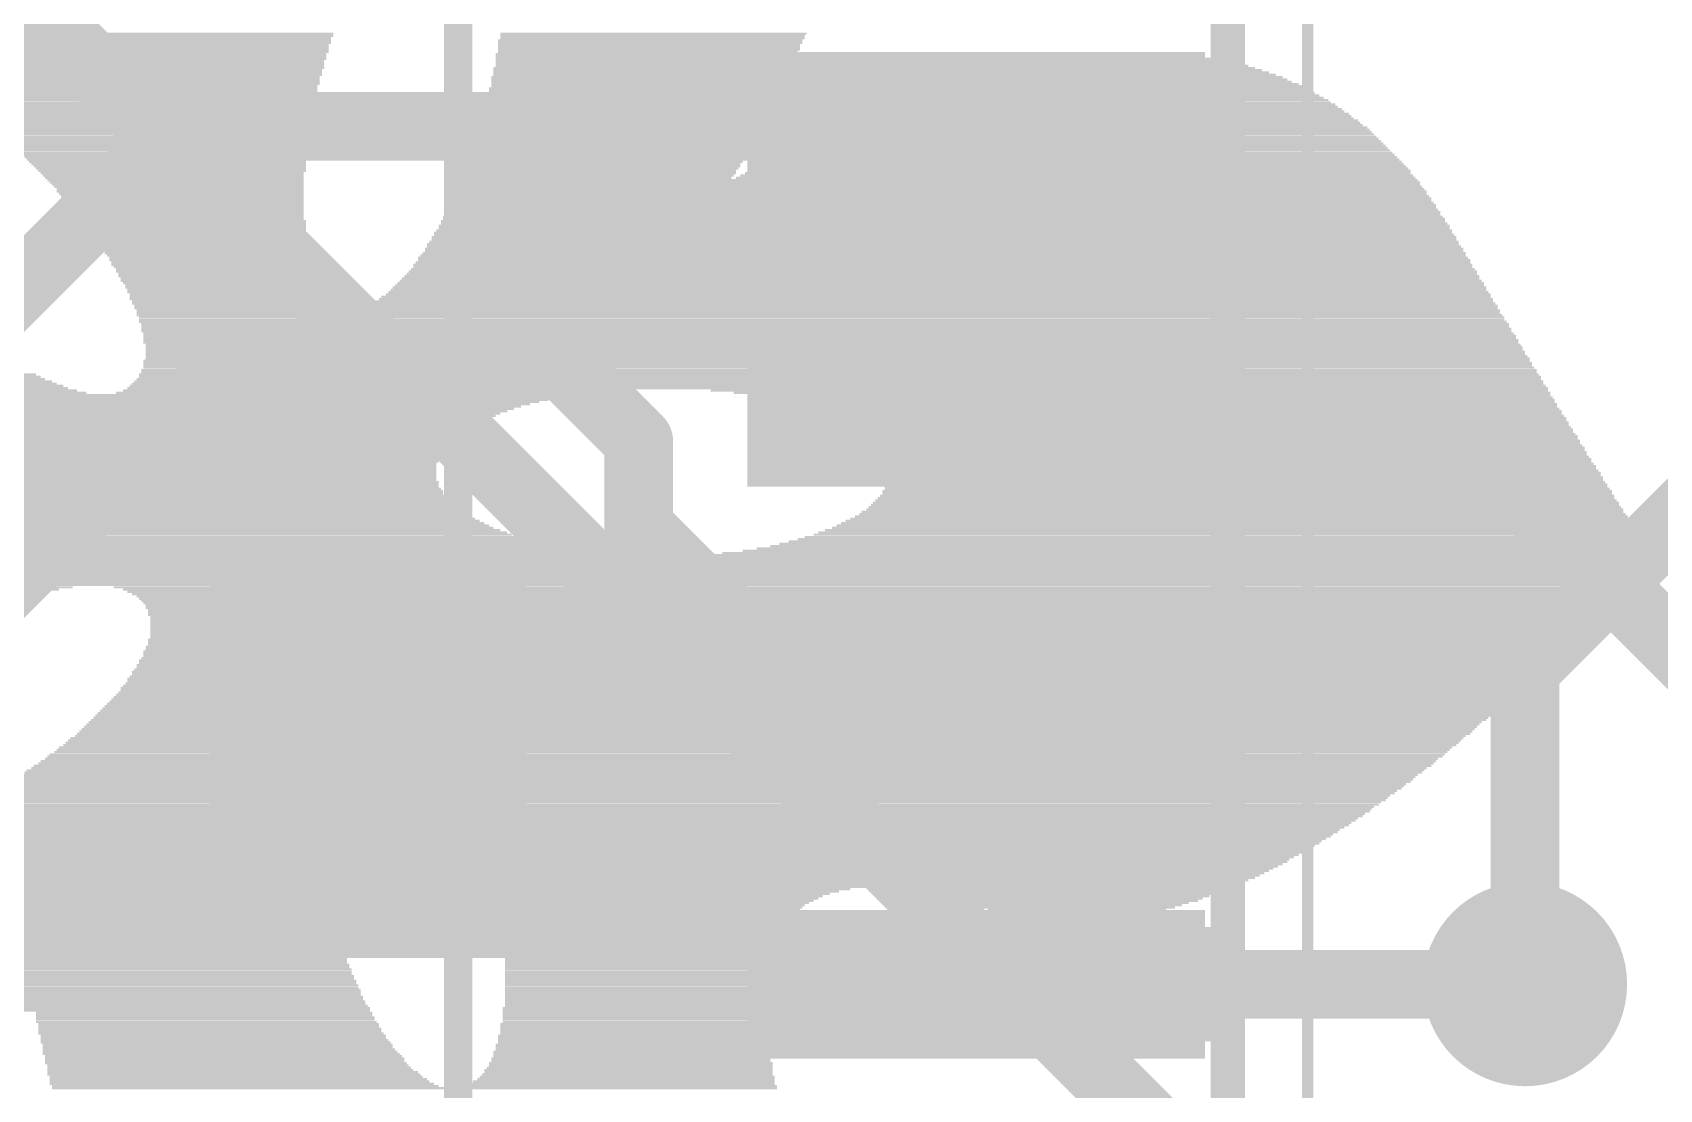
# Model space of a CAD drawing. Extents: x -4.9 to 32, y -0.2 to 25.6.
# Drawn here: x 13.82 to 21.04, y 10.07 to 14.77 of the extents above; entities that cross this region are included whole.
import ezdxf

# ---------------------------------------------------------------- set-up
doc = ezdxf.new("R2010")
doc.units = 0
for name, color, linetype in [('1', 12, 'CONTINUOUS'), ('16', 132, 'CONTINUOUS'), ('18', 110, 'CONTINUOUS'), ('200', 40, 'CONTINUOUS'), ('21', 253, 'CONTINUOUS'), ('51', 253, 'CONTINUOUS')]:
    doc.layers.add(name, color=color, linetype=linetype)

# ---------------------------------------------------------------- blocks, each defined once
blk = doc.blocks.new('RECT')
blk.add_solid([(-0.5, -0.5), (0.5, -0.5), (-0.5, 0.5), (0.5, 0.5)])
blk = doc.blocks.new('ROUNDV')
at = {"const_width": 0.5}
blk.add_lwpolyline([(0, -0.25, 1), (0, 0.25, 1), (0, -0.25)], format="xyb", dxfattribs=at)

msp = doc.modelspace()

# ---------------------------------------------------------------- linework, layer by layer
at = {"layer": '1', "const_width": 0.3048}
for points in [[(12.885, 12.758), (14.478, 14.351)], [(14.478, 14.351), (18.0086, 14.351)], [(13.055, 11.658), (14.732, 13.335)], [(14.732, 13.335), (16.129, 13.335)], [(16.129, 13.335), (16.51, 12.954)], [(18.0086, 13.1623), (18.0035, 13.1674)], [(18.0086, 13.081), (18.0086, 13.1623)], [(18.0086, 13.1623), (18.0899, 13.081)], [(18.0899, 13.081), (20.066, 13.081)], [(20.066, 13.081), (21.59, 11.557)], [(16.51, 12.954), (16.51, 12.573)], [(16.51, 12.573), (17.272, 11.811)], [(18.161, 11.811), (18.288, 11.938)], [(17.272, 11.811), (18.161, 11.811)], [(18.161, 11.811), (18.0086, 11.811)], [(18.0086, 10.541), (20.447, 10.541)]]:
    msp.add_lwpolyline(points, dxfattribs=at)
at = {"layer": '1', "const_width": 0.1524}
for points in [[(14.478, 14.4272, 1), (14.478, 14.2748)], [(14.5319, 14.2971, 1), (14.4241, 14.4049)], [(18.0086, 14.2748, 1), (18.0086, 14.4272)], [(14.732, 13.4112, 1), (14.732, 13.2588)], [(14.7859, 13.2811, 1), (14.6781, 13.3889)], [(16.1829, 13.3889, 1), (16.0751, 13.2811)], [(16.129, 13.2588, 1), (16.129, 13.4112)], [(18.0574, 13.2213, 1), (17.9496, 13.1135)], [(18.0848, 13.1623, 1), (17.9324, 13.1623)], [(18.0625, 13.2162, 1), (17.9547, 13.1084)], [(17.9547, 13.1084, 1), (18.0625, 13.2162)], [(18.0899, 13.1572, 1), (18.0899, 13.0048)], [(20.1199, 13.1349, 1), (20.0121, 13.0271)], [(20.066, 13.0048, 1), (20.066, 13.1572)], [(17.9324, 13.081, 1), (18.0848, 13.081)], [(18.036, 13.0271, 1), (18.1438, 13.1349)], [(16.5862, 12.954, 1), (16.4338, 12.954)], [(16.4561, 12.9001, 1), (16.5639, 13.0079)], [(16.5639, 12.6269, 1), (16.4561, 12.5191)], [(16.4338, 12.573, 1), (16.5862, 12.573)], [(18.3419, 11.8841, 1), (18.2341, 11.9919)], [(17.272, 11.8872, 1), (17.272, 11.7348)], [(17.2181, 11.7571, 1), (17.3259, 11.8649)], [(18.0086, 11.8872, 1), (18.0086, 11.7348)], [(18.1071, 11.8649, 1), (18.2149, 11.7571)], [(18.161, 11.7348, 1), (18.161, 11.8872)], [(18.161, 11.7348, 1), (18.161, 11.8872)], [(18.0086, 10.6172, 1), (18.0086, 10.4648)], [(20.447, 10.4648, 1), (20.447, 10.6172)]]:
    msp.add_lwpolyline(points, format="xyb", dxfattribs=at)
at = {"layer": '16', "const_width": 0.3048}
for points in [[(20.447, 11.938), (27.432, 18.923)], [(11.049, 17.653), (19.558, 9.144)], [(20.447, 10.541), (20.447, 11.938)]]:
    msp.add_lwpolyline(points, dxfattribs=at)
at = {"layer": '16', "const_width": 0.1524}
for points in [[(20.5232, 11.938, 1), (20.3708, 11.938)], [(20.3931, 11.9919, 1), (20.5009, 11.8841)], [(20.3708, 10.541, 1), (20.5232, 10.541)]]:
    msp.add_lwpolyline(points, format="xyb", dxfattribs=at)
at = {"layer": '21'}
for points, const_width in [([(15.708, 5.558), (15.708, 19.558)], 0.127), ([(19.4818, 18.796), (19.4818, 8.636)], 0.0508), ([(19.1262, 18.415), (19.1262, 9.017)], 0.1524)]:
    msp.add_lwpolyline(points, dxfattribs=dict(at, const_width=const_width))

# ---------------------------------------------------------------- block references
at = {"layer": '1', "xscale": 0.6604, "yscale": 2.032, "rotation": 270}
for p in [(18.0086, 14.351), (18.0086, 13.081), (18.0086, 11.811), (18.0086, 10.541)]:
    msp.add_blockref('RECT', p, dxfattribs=at)
at = {"layer": '1', "xscale": 1.4, "yscale": 1.8}
msp.add_blockref('RECT', (15.308, 11.558), dxfattribs=at)
at = {"layer": '18', "xscale": 0.9064, "yscale": 0.9064}
msp.add_blockref('ROUNDV', (20.447, 10.541), dxfattribs=at)
msp.add_blockref('ROUNDV', (20.447, 10.541), dxfattribs=at)
at = {"layer": '200'}
for p, xscale, yscale in [((12.7102, 14.7624), 4.887, 0.01), ((12.7153, 14.7523), 4.8768, 0.0102), ((12.7102, 14.7421), 4.8666, 0.01), ((16.576, 14.7624), 1.3614, 0.01), ((16.5709, 14.7523), 1.3512, 0.0102), ((16.5709, 14.7421), 1.3512, 0.01), ((12.7152, 14.732), 4.8564, 0.0102), ((12.7152, 14.7218), 4.8564, 0.0102), ((12.7152, 14.7116), 4.836, 0.01), ((12.7152, 14.7015), 4.836, 0.0102), ((12.7152, 14.6913), 4.836, 0.01), ((12.7203, 14.6812), 4.826, 0.0102), ((14.0919, 14.671), 2.0624, 0.0102), ((16.5455, 14.671), 1.341, 0.0102), ((16.5608, 14.732), 1.3512, 0.0102), ((16.5608, 14.7218), 1.3512, 0.0102), ((16.5557, 14.7116), 1.341, 0.01), ((16.5557, 14.7015), 1.341, 0.0102), ((16.5557, 14.6913), 1.341, 0.01), ((16.5506, 14.6812), 1.3308, 0.0102), ((18.7553, 14.671), 0.3352, 0.0102), ((14.1122, 14.6608), 2.0218, 0.01), ((14.1275, 14.6507), 1.9914, 0.0102), ((14.1376, 14.6405), 1.9506, 0.01), ((14.1478, 14.6304), 1.9304, 0.0102), ((14.163, 14.6202), 1.8998, 0.0102), ((14.1732, 14.61), 1.8796, 0.01), ((14.1783, 14.5999), 1.8492, 0.0102), ((16.5253, 14.61), 1.3208, 0.01), ((16.5202, 14.5999), 1.3106, 0.0102), ((16.5405, 14.6608), 1.331, 0.01), ((16.5405, 14.6507), 1.331, 0.0102), ((16.5354, 14.6405), 1.3208, 0.01), ((16.5354, 14.6304), 1.3208, 0.0102), ((16.5303, 14.6202), 1.3106, 0.0102), ((18.7096, 14.5999), 1.1378, 0.0102), ((18.7198, 14.61), 1.0566, 0.01), ((18.7249, 14.6202), 0.9856, 0.0102), ((18.7299, 14.6304), 0.894, 0.0102), ((18.735, 14.6405), 0.7822, 0.01), ((18.7401, 14.6507), 0.6704, 0.0102), ((18.7452, 14.6608), 0.5384, 0.01), ((14.1885, 14.5897), 1.8288, 0.01), ((14.1986, 14.5796), 1.8084, 0.0102), ((14.2037, 14.5694), 1.778, 0.0102), ((14.2138, 14.5592), 1.7576, 0.01), ((14.224, 14.5491), 1.7374, 0.0102), ((14.2291, 14.5389), 1.7272, 0.01), ((14.2341, 14.5288), 1.6966, 0.0102), ((16.51, 14.5694), 1.3106, 0.0102), ((16.5049, 14.5592), 1.3004, 0.01), ((16.5049, 14.5491), 1.3004, 0.0102), ((16.4998, 14.5389), 1.2902, 0.01), ((16.4998, 14.5288), 1.2902, 0.0102), ((16.5202, 14.5897), 1.3106, 0.01), ((16.5151, 14.5796), 1.3004, 0.0102), ((18.6741, 14.5288), 1.5748, 0.0102), ((18.6792, 14.5389), 1.524, 0.01), ((18.6842, 14.5491), 1.4528, 0.0102), ((18.6893, 14.5592), 1.402, 0.01), ((18.6995, 14.5694), 1.3412, 0.0102), ((18.6995, 14.5796), 1.2802, 0.0102), ((18.7046, 14.5897), 1.209, 0.01), ((14.2443, 14.5186), 1.6764, 0.0102), ((14.2494, 14.5084), 1.6662, 0.01), ((14.2595, 14.4983), 1.6458, 0.0102), ((14.2646, 14.4881), 1.6356, 0.01), ((14.2697, 14.478), 1.6052, 0.0102), ((14.2748, 14.4678), 1.595, 0.0102), ((14.285, 14.4576), 1.5748, 0.01), ((16.4744, 14.478), 1.28, 0.0102), ((16.4744, 14.4678), 1.28, 0.0102), ((16.4694, 14.4576), 1.27, 0.01), ((16.4897, 14.5186), 1.2904, 0.0102), ((16.4897, 14.5084), 1.2904, 0.01), ((16.4846, 14.4983), 1.2802, 0.0102), ((16.4846, 14.4881), 1.2802, 0.01), ((18.6334, 14.4576), 1.8998, 0.01), ((18.6436, 14.4678), 1.8592, 0.0102), ((18.6436, 14.478), 1.8186, 0.0102), ((18.6487, 14.4881), 1.7678, 0.01), ((18.6538, 14.4983), 1.717, 0.0102), ((18.6639, 14.5084), 1.6764, 0.01), ((18.669, 14.5186), 1.6256, 0.0102), ((14.29, 14.4475), 1.5646, 0.0102), ((14.29, 14.4373), 1.5442, 0.01), ((14.3002, 14.4272), 1.524, 0.0102), ((14.3053, 14.417), 1.5138, 0.0102), ((14.3103, 14.4068), 1.5036, 0.01), ((14.3205, 14.3967), 1.4832, 0.0102), ((14.3205, 14.3865), 1.463, 0.01), ((14.3256, 14.3764), 1.4528, 0.0102), ((16.4491, 14.4068), 1.27, 0.01), ((16.444, 14.3967), 1.2598, 0.0102), ((16.444, 14.3865), 1.2598, 0.01), ((16.4389, 14.3764), 1.2496, 0.0102), ((16.4592, 14.4373), 1.27, 0.01), ((16.4592, 14.4272), 1.27, 0.0102), ((16.4541, 14.417), 1.2598, 0.0102), ((16.4694, 14.4475), 1.27, 0.0102), ((18.5928, 14.3764), 2.225, 0.0102), ((18.5928, 14.3865), 2.1844, 0.01), ((18.5979, 14.3967), 2.154, 0.0102), ((18.608, 14.4068), 2.1132, 0.01), ((18.608, 14.417), 2.0726, 0.0102), ((18.6182, 14.4272), 2.032, 0.0102), ((18.6233, 14.4373), 1.9812, 0.01), ((18.6283, 14.4475), 1.9506, 0.0102), ((14.3307, 14.3662), 1.4428, 0.0102), ((14.3409, 14.356), 1.4224, 0.01), ((14.3459, 14.3459), 1.4122, 0.0102), ((14.351, 14.3357), 1.402, 0.01), ((14.351, 14.3256), 1.3818, 0.0102), ((14.3561, 14.3154), 1.3716, 0.0102), ((14.3612, 14.3052), 1.3614, 0.01), ((16.4185, 14.3357), 1.2496, 0.01), ((16.4185, 14.3256), 1.2496, 0.0102), ((16.4135, 14.3154), 1.2396, 0.0102), ((16.4135, 14.3052), 1.2396, 0.01), ((16.4338, 14.3662), 1.2598, 0.0102), ((16.4287, 14.356), 1.2496, 0.01), ((16.4287, 14.3459), 1.2496, 0.0102), ((18.5471, 14.3052), 2.479, 0.01), ((18.5573, 14.3154), 2.4384, 0.0102), ((18.5623, 14.3256), 2.4078, 0.0102), ((18.5674, 14.3357), 2.3774, 0.01), ((18.5725, 14.3459), 2.347, 0.0102), ((18.5776, 14.356), 2.2962, 0.01), ((18.5826, 14.3662), 2.2656, 0.0102), ((14.3662, 14.2951), 1.3512, 0.0102), ((14.3764, 14.2849), 1.331, 0.01), ((14.3815, 14.2748), 1.3208, 0.0102), ((14.3866, 14.2646), 1.3106, 0.0102), ((14.3865, 14.2544), 1.2902, 0.01), ((14.3916, 14.2443), 1.28, 0.0102), ((14.3967, 14.2341), 1.27, 0.01), ((16.3779, 14.2341), 1.2292, 0.01), ((16.3931, 14.2646), 1.2394, 0.0102), ((16.3881, 14.2544), 1.2294, 0.01), ((16.3881, 14.2443), 1.2294, 0.0102), ((16.4033, 14.2951), 1.2394, 0.0102), ((16.4033, 14.2849), 1.2394, 0.01), ((16.3982, 14.2748), 1.2292, 0.0102), ((18.5115, 14.2341), 2.6924, 0.01), ((18.5166, 14.2443), 2.6618, 0.0102), ((18.5217, 14.2544), 2.6314, 0.01), ((18.5268, 14.2646), 2.601, 0.0102), ((18.5318, 14.2748), 2.5704, 0.0102), ((18.5369, 14.2849), 2.54, 0.01), ((18.542, 14.2951), 2.5094, 0.0102), ((14.4018, 14.224), 1.2598, 0.0102), ((14.4069, 14.2138), 1.2496, 0.0102), ((14.4119, 14.2036), 1.2394, 0.01), ((14.417, 14.1935), 1.2292, 0.0102), ((14.4221, 14.1833), 1.2192, 0.01), ((14.4272, 14.1732), 1.209, 0.0102), ((14.4323, 14.163), 1.1988, 0.0102), ((16.3525, 14.1833), 1.2192, 0.01), ((16.3525, 14.1732), 1.2192, 0.0102), ((16.3474, 14.163), 1.209, 0.0102), ((16.3678, 14.2138), 1.2294, 0.0102), ((16.3627, 14.2036), 1.2192, 0.01), ((16.3627, 14.1935), 1.2192, 0.0102), ((16.3729, 14.224), 1.2192, 0.0102), ((18.4709, 14.163), 2.916, 0.0102), ((18.476, 14.1732), 2.8854, 0.0102), ((18.481, 14.1833), 2.8548, 0.01), ((18.4861, 14.1935), 2.8244, 0.0102), ((18.4912, 14.2036), 2.794, 0.01), ((18.4963, 14.2138), 2.7636, 0.0102), ((18.5014, 14.224), 2.733, 0.0102), ((14.4373, 14.1528), 1.1886, 0.01), ((14.4374, 14.1427), 1.1684, 0.0102), ((14.4424, 14.1325), 1.1582, 0.01), ((14.4475, 14.1224), 1.148, 0.0102), ((14.4526, 14.1122), 1.1378, 0.0102), ((14.4577, 14.102), 1.1278, 0.01), ((14.4628, 14.0919), 1.1176, 0.0102), ((17.8461, 14.102), 4.2672, 0.01), ((17.8461, 14.0919), 4.2672, 0.0102), ((16.3271, 14.1325), 1.209, 0.01), ((16.322, 14.1224), 1.1988, 0.0102), ((17.846, 14.1122), 4.2468, 0.0102), ((16.3373, 14.1528), 1.209, 0.01), ((16.3373, 14.1427), 1.209, 0.0102), ((18.4505, 14.1224), 3.0174, 0.0102), ((18.4556, 14.1325), 2.987, 0.01), ((18.4607, 14.1427), 2.9564, 0.0102), ((18.4658, 14.1528), 2.9464, 0.01), ((14.4678, 14.0817), 1.1074, 0.01), ((14.4729, 14.0716), 1.0972, 0.0102), ((14.4729, 14.0614), 1.0972, 0.0102), ((14.478, 14.0512), 1.087, 0.01), ((14.4831, 14.0411), 1.077, 0.0102), ((14.4882, 14.0309), 1.0668, 0.01), ((14.4932, 14.0208), 1.0566, 0.0102), ((17.8562, 14.0309), 4.3484, 0.01), ((17.8562, 14.0208), 4.3484, 0.0102), ((17.8511, 14.0512), 4.318, 0.01), ((17.8562, 14.0411), 4.3282, 0.0102), ((17.846, 14.0817), 4.2874, 0.01), ((17.8511, 14.0716), 4.2976, 0.0102), ((17.8562, 14.0614), 4.3078, 0.0102), ((14.4983, 14.0106), 1.0464, 0.0102), ((14.5034, 14.0004), 1.0362, 0.01), ((14.5085, 13.9903), 1.0262, 0.0102), ((14.5085, 13.9801), 1.0262, 0.01), ((14.5136, 13.97), 1.016, 0.0102), ((14.5186, 13.9598), 1.0058, 0.0102), ((14.5237, 13.9496), 0.9956, 0.01), ((17.8613, 13.9496), 4.44, 0.01), ((17.8613, 13.97), 4.4196, 0.0102), ((17.8613, 13.9598), 4.4196, 0.0102), ((17.8562, 13.9903), 4.389, 0.0102), ((17.8613, 13.9801), 4.3992, 0.01), ((17.8562, 14.0106), 4.3688, 0.0102), ((17.8613, 14.0004), 4.379, 0.01), ((14.5288, 13.9395), 0.9854, 0.0102), ((14.5339, 13.9293), 0.9956, 0.01), ((14.5389, 13.9192), 0.9854, 0.0102), ((14.544, 13.909), 0.9752, 0.0102), ((14.5491, 13.8988), 0.9652, 0.01), ((14.5491, 13.8887), 0.9652, 0.0102), ((14.5542, 13.8785), 0.955, 0.01), ((17.8613, 13.8785), 4.5212, 0.01), ((17.8664, 13.8887), 4.511, 0.0102), ((17.8663, 13.909), 4.4906, 0.0102), ((17.8663, 13.8988), 4.4906, 0.01), ((17.8613, 13.9293), 4.4602, 0.01), ((17.8664, 13.9192), 4.4704, 0.0102), ((17.8663, 13.9395), 4.45, 0.0102), ((14.5593, 13.8684), 0.9448, 0.0102), ((14.5643, 13.8582), 0.9346, 0.0102), ((14.5643, 13.848), 0.9346, 0.01), ((14.5745, 13.8379), 0.9346, 0.0102), ((14.5796, 13.8277), 0.9246, 0.01), ((14.5796, 13.8176), 0.9246, 0.0102), ((14.5847, 13.8074), 0.9144, 0.0102), ((17.8664, 13.8074), 4.6126, 0.0102), ((17.8613, 13.8277), 4.5822, 0.01), ((17.8663, 13.8176), 4.5922, 0.0102), ((17.8664, 13.8379), 4.572, 0.0102), ((17.8663, 13.8582), 4.5516, 0.0102), ((17.8663, 13.848), 4.5516, 0.01), ((17.8664, 13.8684), 4.5314, 0.0102), ((14.5898, 13.7972), 0.9042, 0.01), ((14.5949, 13.7871), 0.9144, 0.0102), ((14.5999, 13.7769), 0.9042, 0.01), ((14.605, 13.7668), 0.894, 0.0102), ((14.605, 13.7566), 0.894, 0.0102), ((14.6151, 13.7464), 0.894, 0.01), ((14.6151, 13.7363), 0.894, 0.0102), ((14.6202, 13.7261), 0.8838, 0.01), ((17.8613, 13.7363), 4.704, 0.0102), ((17.8613, 13.7261), 4.704, 0.01), ((17.8613, 13.7464), 4.6838, 0.01), ((17.8613, 13.7668), 4.6634, 0.0102), ((17.8664, 13.7566), 4.6736, 0.0102), ((17.8613, 13.7769), 4.6432, 0.01), ((17.8664, 13.7871), 4.633, 0.0102), ((17.8664, 13.7972), 4.6126, 0.01), ((14.6304, 13.716), 0.8838, 0.0102), ((14.6304, 13.7058), 0.8838, 0.0102), ((14.6355, 13.6956), 0.8738, 0.01), ((14.6405, 13.6855), 0.8838, 0.0102), ((14.6456, 13.6753), 0.8736, 0.01), ((14.6507, 13.6652), 0.8838, 0.0102), ((14.6558, 13.655), 0.8738, 0.0102), ((17.8511, 13.655), 4.826, 0.0102), ((17.8511, 13.6652), 4.8056, 0.0102), ((17.8511, 13.6753), 4.7852, 0.01), ((17.8562, 13.6855), 4.7752, 0.0102), ((17.8562, 13.6956), 4.7548, 0.01), ((17.8613, 13.7058), 4.7448, 0.0102), ((17.8613, 13.716), 4.7244, 0.0102), ((14.666, 13.6448), 0.8738, 0.01), ((14.666, 13.6347), 0.8738, 0.0102), ((14.6761, 13.6245), 0.8736, 0.01), ((14.6812, 13.6144), 0.8838, 0.0102), ((14.6913, 13.6042), 0.8838, 0.0102), ((14.6964, 13.594), 0.894, 0.01), ((14.7015, 13.5839), 0.9042, 0.0102), ((17.8308, 13.5839), 4.9478, 0.0102), ((17.8308, 13.594), 4.9276, 0.01), ((17.8409, 13.6042), 4.9072, 0.0102), ((17.841, 13.6144), 4.887, 0.0102), ((17.841, 13.6245), 4.8666, 0.01), ((17.846, 13.6347), 4.8564, 0.0102), ((17.846, 13.6448), 4.836, 0.01), ((14.7117, 13.5737), 0.9042, 0.01), ((14.7218, 13.5636), 0.9244, 0.0102), ((14.7421, 13.5534), 0.9448, 0.0102), ((17.2974, 13.5432), 6.0554, 0.01), ((17.3076, 13.5331), 6.0554, 0.0102), ((17.3076, 13.5229), 6.0554, 0.01), ((17.3126, 13.5128), 6.0654, 0.0102), ((17.8054, 13.5534), 5.0394, 0.0102), ((17.8155, 13.5636), 4.9986, 0.0102), ((17.8206, 13.5737), 4.9682, 0.01), ((17.3228, 13.5026), 6.0654, 0.0102), ((17.3228, 13.4924), 6.0654, 0.01), ((17.3279, 13.4823), 6.0756, 0.0102), ((17.338, 13.4721), 6.0756, 0.01), ((17.338, 13.462), 6.0756, 0.0102), ((17.3431, 13.4518), 6.0858, 0.0102), ((17.3431, 13.4416), 6.0858, 0.01), ((17.3533, 13.4315), 6.0858, 0.0102), ((17.3584, 13.4213), 6.096, 0.01), ((17.3584, 13.4112), 6.096, 0.0102), ((17.3634, 13.401), 6.106, 0.0102), ((17.3634, 13.3908), 6.106, 0.01), ((17.3736, 13.3807), 6.1062, 0.0102), ((17.3787, 13.3705), 6.1164, 0.01), ((17.3888, 13.3096), 6.1568, 0.0102), ((17.3939, 13.2994), 6.167, 0.0102), ((17.3787, 13.3604), 6.1164, 0.0102), ((17.3837, 13.3502), 6.1264, 0.0102), ((17.3837, 13.34), 6.1264, 0.01), ((17.3888, 13.3299), 6.1366, 0.0102), ((17.3939, 13.3197), 6.1468, 0.01), ((12.6594, 13.2486), 2.347, 0.0102), ((12.6695, 13.2384), 2.3672, 0.01), ((12.6848, 13.2283), 2.3774, 0.0102), ((17.399, 13.2283), 6.2382, 0.0102), ((17.399, 13.2486), 6.2178, 0.0102), ((17.4041, 13.2384), 6.228, 0.01), ((17.399, 13.2689), 6.1976, 0.01), ((17.399, 13.2588), 6.1976, 0.0102), ((17.3939, 13.2892), 6.167, 0.01), ((17.399, 13.2791), 6.1772, 0.0102), ((12.7051, 13.2181), 2.3978, 0.01), ((12.7152, 13.208), 2.418, 0.0102), ((12.7356, 13.1978), 2.4384, 0.0102), ((12.7457, 13.1876), 2.4586, 0.01), ((12.7711, 13.1775), 2.4892, 0.0102), ((12.7914, 13.1673), 2.5298, 0.01), ((13.8735, 13.1572), 4.6736, 0.0102), ((13.8481, 13.147), 4.6228, 0.0102), ((15.24, 13.1673), 2.103, 0.01), ((15.3009, 13.1775), 2.164, 0.0102), ((17.3939, 13.1876), 6.3092, 0.01), ((17.3939, 13.1978), 6.289, 0.0102), ((17.3939, 13.208), 6.2686, 0.0102), ((17.399, 13.2181), 6.2586, 0.01), ((18.6893, 13.1775), 3.7184, 0.0102), ((18.7452, 13.1673), 3.627, 0.01), ((18.7808, 13.1572), 3.556, 0.0102), ((18.8163, 13.147), 3.5052, 0.0102), ((13.8227, 13.1368), 4.572, 0.01), ((13.8075, 13.1267), 4.5212, 0.0102), ((13.7871, 13.1165), 4.4804, 0.01), ((13.7668, 13.1064), 4.4398, 0.0102), ((13.7566, 13.0962), 4.3992, 0.0102), ((13.7414, 13.086), 4.3688, 0.01), ((13.7261, 13.0759), 4.3382, 0.0102), ((18.8468, 13.1368), 3.4646, 0.01), ((18.8722, 13.1267), 3.4138, 0.0102), ((18.8925, 13.1165), 3.3934, 0.01), ((18.9129, 13.1064), 3.3528, 0.0102), ((18.9331, 13.0962), 3.3324, 0.0102), ((18.9535, 13.086), 3.3122, 0.01), ((18.9687, 13.0759), 3.2816, 0.0102), ((13.716, 13.0657), 4.318, 0.01), ((13.7007, 13.0556), 4.2874, 0.0102), ((13.6957, 13.0454), 4.257, 0.0102), ((13.6855, 13.0352), 4.2366, 0.01), ((13.6754, 13.0251), 4.2164, 0.0102), ((13.6652, 13.0149), 4.196, 0.01), ((13.6601, 13.0048), 4.1858, 0.0102), ((18.989, 13.0657), 3.2612, 0.01), ((19.0043, 13.0556), 3.2512, 0.0102), ((19.0144, 13.0454), 3.2308, 0.0102), ((19.0348, 13.0352), 3.2106, 0.01), ((19.0399, 13.0251), 3.2004, 0.0102), ((19.0551, 13.0149), 3.1902, 0.01), ((19.0703, 13.0048), 3.18, 0.0102), ((13.6093, 12.9336), 4.1046, 0.01), ((13.65, 12.9946), 4.1656, 0.0102), ((13.6449, 12.9844), 4.1554, 0.01), ((13.6347, 12.9743), 4.135, 0.0102), ((13.6296, 12.9641), 4.1248, 0.01), ((13.6246, 12.954), 4.1148, 0.0102), ((13.6195, 12.9438), 4.1046, 0.0102), ((19.0805, 12.9946), 3.1598, 0.0102), ((19.0906, 12.9844), 3.1596, 0.01), ((19.1008, 12.9743), 3.1598, 0.0102), ((19.111, 12.9641), 3.1394, 0.01), ((19.1211, 12.954), 3.1394, 0.0102), ((19.1262, 12.9438), 3.1292, 0.0102), ((19.1363, 12.9336), 3.1292, 0.01), ((13.5788, 12.8625), 4.0842, 0.01), ((13.589, 12.893), 4.0842, 0.0102), ((13.5839, 12.8828), 4.074, 0.01), ((13.5839, 12.8727), 4.074, 0.0102), ((13.6042, 12.9235), 4.0944, 0.0102), ((13.5991, 12.9133), 4.0842, 0.01), ((13.5991, 12.9032), 4.0842, 0.0102), ((19.1465, 12.9235), 3.1292, 0.0102), ((19.1465, 12.9133), 3.1292, 0.01), ((19.1567, 12.9032), 3.1292, 0.0102), ((19.1617, 12.893), 3.119, 0.0102), ((19.1668, 12.8828), 3.1292, 0.01), ((19.177, 12.8727), 3.1292, 0.0102), ((19.177, 12.8625), 3.1292, 0.01), ((13.5585, 12.8016), 4.1046, 0.0102), ((13.5585, 12.7914), 4.1046, 0.0102), ((13.5636, 12.8219), 4.0944, 0.0102), ((13.5636, 12.8117), 4.0944, 0.01), ((13.5687, 12.8422), 4.0844, 0.0102), ((13.5687, 12.832), 4.0844, 0.01), ((13.5738, 12.8524), 4.0742, 0.0102), ((19.1821, 12.8524), 3.1394, 0.0102), ((19.1922, 12.8422), 3.1394, 0.0102), ((19.1922, 12.832), 3.1394, 0.01), ((19.1973, 12.8219), 3.1496, 0.0102), ((19.2024, 12.8117), 3.1598, 0.01), ((19.2024, 12.8016), 3.1598, 0.0102), ((19.2075, 12.7914), 3.17, 0.0102), ((13.5433, 12.7203), 4.196, 0.0102), ((13.5483, 12.7304), 4.1858, 0.01), ((13.5484, 12.7406), 4.1656, 0.0102), ((13.5483, 12.7508), 4.1452, 0.0102), ((13.5534, 12.7711), 4.135, 0.0102), ((13.5534, 12.7609), 4.135, 0.01), ((13.5535, 12.7812), 4.1148, 0.01), ((19.2126, 12.7304), 3.241, 0.01), ((19.2126, 12.7203), 3.241, 0.0102), ((19.2075, 12.7508), 3.2106, 0.0102), ((19.2125, 12.7406), 3.2206, 0.0102), ((19.2075, 12.7711), 3.1902, 0.0102), ((19.2126, 12.7609), 3.2004, 0.01), ((19.2075, 12.7812), 3.17, 0.01), ((13.5433, 12.6492), 4.3384, 0.0102), ((13.5433, 12.6593), 4.318, 0.01), ((13.5483, 12.6695), 4.2874, 0.0102), ((13.5484, 12.6796), 4.2672, 0.01), ((13.5483, 12.6898), 4.2468, 0.0102), ((13.5433, 12.7101), 4.2164, 0.01), ((13.5484, 12.7), 4.2266, 0.0102), ((19.2024, 12.6492), 3.363, 0.0102), ((19.2024, 12.6593), 3.3426, 0.01), ((19.2024, 12.6695), 3.3222, 0.0102), ((19.2075, 12.6796), 3.3122, 0.01), ((19.2075, 12.6898), 3.2918, 0.0102), ((19.2075, 12.7), 3.2716, 0.0102), ((19.2126, 12.7101), 3.2614, 0.01), ((13.5636, 12.578), 4.5618, 0.01), ((13.5636, 12.5882), 4.5212, 0.0102), ((13.5585, 12.5984), 4.4906, 0.0102), ((13.5534, 12.6085), 4.4602, 0.01), ((13.5535, 12.6187), 4.4196, 0.0102), ((13.5483, 12.6288), 4.389, 0.01), ((13.5484, 12.639), 4.3688, 0.0102), ((19.1567, 12.578), 3.5356, 0.01), ((19.1668, 12.5882), 3.5152, 0.0102), ((19.1719, 12.5984), 3.4848, 0.0102), ((19.177, 12.6085), 3.4544, 0.01), ((19.1871, 12.6187), 3.434, 0.0102), ((19.1923, 12.6288), 3.4036, 0.01), ((19.1922, 12.639), 3.3832, 0.0102), ((13.6245, 12.4968), 4.9478, 0.0102), ((13.6144, 12.5069), 4.887, 0.01), ((13.6043, 12.5171), 4.826, 0.0102), ((13.5941, 12.5272), 4.7854, 0.01), ((13.5839, 12.5374), 4.7244, 0.0102), ((13.5839, 12.5476), 4.6836, 0.0102), ((13.5737, 12.5577), 4.643, 0.01), ((13.5687, 12.5679), 4.5924, 0.0102), ((19.0602, 12.4968), 3.8506, 0.0102), ((19.0754, 12.5069), 3.7998, 0.01), ((19.0957, 12.5171), 3.7592, 0.0102), ((19.1059, 12.5272), 3.7186, 0.01), ((19.1211, 12.5374), 3.6676, 0.0102), ((19.1262, 12.5476), 3.6372, 0.0102), ((19.1415, 12.5577), 3.6068, 0.01), ((19.1516, 12.5679), 3.5662, 0.0102), ((15.9969, 12.4256), 9.977, 0.01), ((16.0122, 12.4358), 9.967, 0.0102), ((13.7719, 12.446), 5.4458, 0.0102), ((13.716, 12.4561), 5.273, 0.01), ((13.6804, 12.4663), 5.1612, 0.0102), ((13.655, 12.4764), 5.09, 0.01), ((13.6347, 12.4866), 5.0088, 0.0102), ((18.8722, 12.446), 4.2672, 0.0102), ((18.9433, 12.4561), 4.1248, 0.01), ((18.989, 12.4663), 4.0334, 0.0102), ((19.0195, 12.4764), 3.9724, 0.01), ((19.0449, 12.4866), 3.9014, 0.0102), ((15.8851, 12.3545), 10.0786, 0.01), ((15.9004, 12.3647), 10.0686, 0.0102), ((15.9207, 12.3748), 10.0482, 0.01), ((15.9359, 12.385), 10.038, 0.0102), ((15.9563, 12.3952), 10.0178, 0.0102), ((15.9715, 12.4053), 10.0076, 0.01), ((15.9868, 12.4155), 9.9974, 0.0102), ((12.2835, 12.2834), 3.2004, 0.0102), ((12.319, 12.2936), 3.2308, 0.0102), ((12.3596, 12.3037), 3.2714, 0.01), ((15.814, 12.3139), 10.1396, 0.0102), ((15.8344, 12.324), 10.1194, 0.01), ((15.8496, 12.3342), 10.1092, 0.0102), ((15.8648, 12.3444), 10.099, 0.0102), ((17.526, 12.3037), 6.6954, 0.01), ((17.5412, 12.2936), 6.6446, 0.0102), ((17.5463, 12.2834), 6.614, 0.0102), ((12.2529, 12.2732), 3.18, 0.01), ((17.5514, 12.2732), 6.5836, 0.01), ((17.5565, 12.2631), 6.5532, 0.0102), ((17.5616, 12.2529), 6.543, 0.01), ((17.5615, 12.2428), 6.5226, 0.0102), ((17.5616, 12.2326), 6.5024, 0.0102), ((17.5615, 12.2224), 6.482, 0.01), ((17.5565, 12.2123), 6.472, 0.0102), ((17.5565, 12.2021), 6.4516, 0.01), ((17.5514, 12.192), 6.4414, 0.0102), ((17.5463, 12.1818), 6.4312, 0.0102), ((17.5463, 12.1716), 6.4108, 0.01), ((17.5413, 12.1615), 6.4008, 0.0102), ((17.5362, 12.1513), 6.3906, 0.01), ((17.5311, 12.1412), 6.3804, 0.0102), ((17.4904, 12.07), 6.3194, 0.01), ((17.526, 12.131), 6.3702, 0.0102), ((17.5209, 12.1208), 6.36, 0.01), ((17.5159, 12.1107), 6.35, 0.0102), ((17.5108, 12.1005), 6.3398, 0.01), ((17.5057, 12.0904), 6.3296, 0.0102), ((17.5006, 12.0802), 6.3194, 0.0102), ((14.7523, 12.0192), 0.8838, 0.01), ((14.7371, 12.0091), 0.8534, 0.0102), ((14.732, 11.9989), 0.8432, 0.01), ((17.4701, 12.0396), 6.2992, 0.0102), ((14.7777, 12.0294), 0.9144, 0.0102), ((17.4854, 12.0599), 6.3094, 0.0102), ((17.4803, 12.0497), 6.2992, 0.01), ((17.9324, 12.0294), 5.3542, 0.0102), ((17.9527, 12.0192), 5.2932, 0.01), ((17.9578, 12.0091), 5.2628, 0.0102), ((17.9629, 11.9989), 5.2324, 0.01), ((14.6761, 11.9278), 0.833, 0.0102), ((14.6863, 11.938), 0.8332, 0.0102), ((14.6964, 11.9583), 0.833, 0.0102), ((14.6914, 11.9481), 0.823, 0.01), ((14.7117, 11.9786), 0.8432, 0.0102), ((14.7066, 11.9684), 0.833, 0.01), ((14.7218, 11.9888), 0.8432, 0.0102), ((17.9679, 11.9888), 5.2018, 0.0102), ((17.968, 11.9786), 5.1816, 0.0102), ((17.9679, 11.9684), 5.1612, 0.01), ((17.9731, 11.9583), 5.1308, 0.0102), ((17.973, 11.9481), 5.1104, 0.01), ((17.973, 11.938), 5.09, 0.0102), ((17.973, 11.9278), 5.0698, 0.0102), ((14.6355, 11.8567), 0.8534, 0.0102), ((14.6355, 11.8465), 0.8534, 0.01), ((14.6456, 11.8668), 0.8534, 0.01), ((14.6507, 11.877), 0.8432, 0.0102), ((14.6609, 11.8973), 0.8432, 0.01), ((14.6558, 11.8872), 0.833, 0.0102), ((14.6659, 11.9075), 0.833, 0.0102), ((14.6761, 11.9176), 0.833, 0.01), ((17.968, 11.9176), 5.0394, 0.01), ((17.968, 11.9075), 5.019, 0.0102), ((17.9679, 11.8973), 4.9986, 0.01), ((17.968, 11.8872), 4.9784, 0.0102), ((17.9629, 11.877), 4.9682, 0.0102), ((17.9629, 11.8668), 4.948, 0.01), ((17.9629, 11.8567), 4.9276, 0.0102), ((17.9629, 11.8465), 4.9072, 0.01), ((14.5898, 11.7754), 0.9042, 0.0102), ((14.5948, 11.7856), 0.894, 0.0102), ((14.605, 11.7957), 0.894, 0.01), ((14.6101, 11.8059), 0.884, 0.0102), ((14.6152, 11.816), 0.8738, 0.01), ((14.6203, 11.8262), 0.8636, 0.0102), ((14.6304, 11.8364), 0.8636, 0.0102), ((17.9629, 11.8364), 4.887, 0.0102), ((17.9578, 11.8262), 4.8768, 0.0102), ((17.9578, 11.816), 4.8564, 0.01), ((17.9578, 11.8059), 4.8362, 0.0102), ((17.9527, 11.7957), 4.826, 0.01), ((17.9476, 11.7856), 4.7954, 0.0102), ((17.9477, 11.7754), 4.7752, 0.0102), ((14.5491, 11.7043), 0.9652, 0.0102), ((14.5542, 11.7144), 0.955, 0.01), ((14.5644, 11.7246), 0.955, 0.0102), ((14.5694, 11.7348), 0.9448, 0.0102), ((14.5745, 11.7449), 0.9346, 0.01), ((14.5796, 11.7551), 0.9246, 0.0102), ((14.5847, 11.7652), 0.9144, 0.01), ((17.9476, 11.7652), 4.7548, 0.01), ((17.9425, 11.7551), 4.7446, 0.0102), ((17.9426, 11.7449), 4.7244, 0.01), ((17.9375, 11.7348), 4.7142, 0.0102), ((17.9375, 11.7246), 4.694, 0.0102), ((17.9375, 11.7144), 4.6736, 0.01), ((17.9273, 11.7043), 4.6532, 0.0102), ((14.5085, 11.6332), 1.0464, 0.0102), ((14.5186, 11.6433), 1.026, 0.01), ((14.5237, 11.6535), 1.016, 0.0102), ((14.5288, 11.6636), 1.0058, 0.01), ((14.5339, 11.6738), 0.9956, 0.0102), ((14.5389, 11.684), 0.9854, 0.0102), ((14.544, 11.6941), 0.9752, 0.01), ((17.9273, 11.6941), 4.6328, 0.01), ((17.9223, 11.684), 4.6228, 0.0102), ((17.9222, 11.6738), 4.6024, 0.0102), ((17.9222, 11.6636), 4.582, 0.01), ((17.9172, 11.6535), 4.572, 0.0102), ((17.9121, 11.6433), 4.5416, 0.01), ((17.907, 11.6332), 4.5314, 0.0102), ((14.4577, 11.562), 1.1278, 0.01), ((14.4678, 11.5722), 1.1074, 0.0102), ((14.4729, 11.5824), 1.0972, 0.0102), ((14.478, 11.5925), 1.087, 0.01), ((14.4932, 11.6027), 1.0768, 0.0102), ((14.4983, 11.6128), 1.0668, 0.01), ((14.5034, 11.623), 1.0566, 0.0102), ((17.907, 11.623), 4.511, 0.0102), ((17.9019, 11.6128), 4.5008, 0.01), ((17.9019, 11.6027), 4.4804, 0.0102), ((17.8918, 11.5925), 4.4602, 0.01), ((17.8917, 11.5824), 4.4398, 0.0102), ((17.8867, 11.5722), 4.4298, 0.0102), ((17.8867, 11.562), 4.4094, 0.01), ((14.4069, 11.4909), 1.2294, 0.01), ((14.417, 11.5011), 1.209, 0.0102), ((14.4221, 11.5112), 1.1988, 0.01), ((14.4323, 11.5214), 1.1786, 0.0102), ((14.4374, 11.5316), 1.1684, 0.0102), ((14.4475, 11.5417), 1.148, 0.01), ((14.4526, 11.5519), 1.1378, 0.0102), ((17.8816, 11.5519), 4.3992, 0.0102), ((17.8765, 11.5417), 4.3688, 0.01), ((17.8714, 11.5316), 4.3586, 0.0102), ((17.8714, 11.5214), 4.3382, 0.0102), ((17.8664, 11.5112), 4.3282, 0.01), ((17.8562, 11.5011), 4.3078, 0.0102), ((17.8562, 11.4909), 4.2874, 0.01), ((14.3561, 11.4198), 1.3512, 0.0102), ((14.3662, 11.43), 1.3308, 0.0102), ((14.3713, 11.4401), 1.3208, 0.01), ((14.3815, 11.4503), 1.3004, 0.0102), ((14.3916, 11.4604), 1.28, 0.01), ((14.3967, 11.4706), 1.27, 0.0102), ((14.4069, 11.4808), 1.2496, 0.0102), ((17.8511, 11.4808), 4.2772, 0.0102), ((17.846, 11.4706), 4.2468, 0.0102), ((17.8409, 11.4604), 4.2366, 0.01), ((17.841, 11.4503), 4.2164, 0.0102), ((17.8359, 11.4401), 4.2062, 0.01), ((17.8257, 11.43), 4.1858, 0.0102), ((17.8257, 11.4198), 4.1656, 0.0102), ((14.3002, 11.3487), 1.4834, 0.0102), ((14.3053, 11.3588), 1.4528, 0.01), ((14.3103, 11.369), 1.4426, 0.0102), ((14.3205, 11.3792), 1.4224, 0.0102), ((14.3307, 11.3893), 1.402, 0.01), ((14.3408, 11.3995), 1.3816, 0.0102), ((14.3459, 11.4096), 1.3716, 0.01), ((17.8206, 11.4096), 4.1554, 0.01), ((17.8156, 11.3995), 4.125, 0.0102), ((17.8105, 11.3893), 4.1148, 0.01), ((17.8003, 11.3792), 4.0944, 0.0102), ((17.8003, 11.369), 4.074, 0.0102), ((17.7953, 11.3588), 4.064, 0.01), ((17.7851, 11.3487), 4.0436, 0.0102), ((14.2291, 11.2776), 1.6256, 0.0102), ((14.2392, 11.2877), 1.6052, 0.01), ((14.2494, 11.2979), 1.585, 0.0102), ((14.2596, 11.308), 1.5646, 0.01), ((14.2697, 11.3182), 1.5442, 0.0102), ((14.2799, 11.3284), 1.524, 0.0102), ((14.29, 11.3385), 1.5036, 0.01), ((17.7851, 11.3385), 4.0234, 0.01), ((17.7749, 11.3284), 4.003, 0.0102), ((17.7698, 11.3182), 3.9928, 0.0102), ((17.7698, 11.308), 3.9724, 0.01), ((17.7597, 11.2979), 3.9522, 0.0102), ((17.7546, 11.2877), 3.942, 0.01), ((17.7495, 11.2776), 3.9116, 0.0102), ((14.1376, 11.1963), 1.849, 0.0102), ((14.1529, 11.2064), 1.8186, 0.01), ((14.1631, 11.2166), 1.778, 0.0102), ((14.1732, 11.2268), 1.7576, 0.0102), ((14.1885, 11.2369), 1.7272, 0.01), ((14.1986, 11.2471), 1.7068, 0.0102), ((14.2088, 11.2572), 1.6866, 0.01), ((14.224, 11.2674), 1.656, 0.0102), ((17.7444, 11.2674), 3.9014, 0.0102), ((17.7343, 11.2572), 3.8812, 0.01), ((17.7343, 11.2471), 3.8608, 0.0102), ((17.7241, 11.2369), 3.8404, 0.01), ((17.714, 11.2268), 3.8202, 0.0102), ((17.714, 11.2166), 3.7998, 0.0102), ((17.7038, 11.2064), 3.7794, 0.01), ((17.6987, 11.1963), 3.7692, 0.0102), ((14.0106, 11.1252), 2.1234, 0.0102), ((14.036, 11.1353), 2.0726, 0.01), ((14.0614, 11.1455), 2.0218, 0.0102), ((14.0818, 11.1556), 1.9812, 0.01), ((14.0919, 11.1658), 1.9404, 0.0102), ((14.1071, 11.176), 1.91, 0.0102), ((14.1275, 11.1861), 1.8694, 0.01), ((17.6886, 11.1861), 3.749, 0.01), ((17.6835, 11.176), 3.7186, 0.0102), ((17.6784, 11.1658), 3.7084, 0.0102), ((17.6682, 11.1556), 3.688, 0.01), ((17.6632, 11.1455), 3.6576, 0.0102), ((17.6581, 11.1353), 3.6474, 0.01), ((17.6479, 11.1252), 3.627, 0.0102), ((12.4257, 11.054), 5.334, 0.01), ((12.4257, 11.0845), 5.3136, 0.01), ((12.4257, 11.0744), 5.3136, 0.0102), ((12.4257, 11.0642), 5.3136, 0.0102), ((12.4307, 11.1048), 5.3034, 0.01), ((12.4307, 11.0947), 5.3034, 0.0102), ((13.9649, 11.115), 2.2148, 0.0102), ((17.6378, 11.115), 3.6068, 0.0102), ((17.6327, 11.1048), 3.5764, 0.01), ((17.6225, 11.0947), 3.556, 0.0102), ((17.6174, 11.0845), 3.5458, 0.01), ((17.6073, 11.0744), 3.5256, 0.0102), ((17.6022, 11.0642), 3.495, 0.0102), ((17.592, 11.054), 3.4746, 0.01), ((12.4257, 10.9829), 5.3746, 0.01), ((12.4206, 11.0236), 5.3442, 0.0102), ((12.4257, 11.0134), 5.3544, 0.0102), ((12.4257, 11.0032), 5.3544, 0.01), ((12.4257, 10.9931), 5.3544, 0.0102), ((12.4257, 11.0439), 5.334, 0.0102), ((12.4257, 11.0337), 5.334, 0.01), ((17.5819, 11.0439), 3.4544, 0.0102), ((17.5717, 11.0337), 3.434, 0.01), ((17.5667, 11.0236), 3.4036, 0.0102), ((17.5565, 11.0134), 3.3832, 0.0102), ((17.5413, 11.0032), 3.3528, 0.01), ((17.5311, 10.9931), 3.3324, 0.0102), ((17.5209, 10.9829), 3.312, 0.01), ((12.4206, 10.922), 5.405, 0.0102), ((12.4206, 10.9118), 5.405, 0.0102), ((12.4206, 10.9524), 5.3848, 0.01), ((12.4257, 10.9423), 5.395, 0.0102), ((12.4257, 10.9321), 5.395, 0.01), ((12.4257, 10.9728), 5.3746, 0.0102), ((12.4257, 10.9626), 5.3746, 0.0102), ((17.5107, 10.9728), 3.2714, 0.0102), ((16.6624, 10.9626), 1.5748, 0.0102), ((16.637, 10.9524), 1.524, 0.01), ((16.6167, 10.9423), 1.4834, 0.0102), ((16.6014, 10.9321), 1.4528, 0.01), ((16.5964, 10.922), 1.4224, 0.0102), ((16.5862, 10.9118), 1.402, 0.0102), ((18.3947, 10.9626), 1.463, 0.0102), ((18.4201, 10.9524), 1.3716, 0.01), ((18.4302, 10.9423), 1.2902, 0.0102), ((18.4404, 10.9321), 1.209, 0.01), ((18.4455, 10.922), 1.138, 0.0102), ((18.4556, 10.9118), 1.0768, 0.0102), ((12.4206, 10.8407), 5.4458, 0.0102), ((12.4206, 10.8813), 5.4254, 0.01), ((12.4257, 10.8712), 5.4356, 0.0102), ((12.4257, 10.861), 5.4356, 0.0102), ((12.4257, 10.8508), 5.4356, 0.01), ((12.4257, 10.9016), 5.4152, 0.01), ((12.4257, 10.8915), 5.4152, 0.0102), ((16.576, 10.9016), 1.3816, 0.01), ((16.5659, 10.8915), 1.3614, 0.0102), ((16.5608, 10.8813), 1.3512, 0.01), ((16.5557, 10.8712), 1.341, 0.0102), ((16.5557, 10.861), 1.3208, 0.0102), ((16.5506, 10.8508), 1.3106, 0.01), ((16.5455, 10.8407), 1.3004, 0.0102), ((18.4556, 10.9016), 0.9956, 0.01), ((18.4556, 10.8915), 0.9346, 0.0102), ((18.4607, 10.8813), 0.8636, 0.01), ((18.4556, 10.8712), 0.7924, 0.0102), ((18.4506, 10.861), 0.7214, 0.0102), ((18.4455, 10.8508), 0.63, 0.01), ((18.4455, 10.8407), 0.5284, 0.0102), ((12.4257, 10.8), 5.4762, 0.01), ((12.4257, 10.7899), 5.4762, 0.0102), ((12.4257, 10.7797), 5.4762, 0.01), ((12.4308, 10.7696), 5.4864, 0.0102), ((12.4257, 10.8305), 5.456, 0.01), ((12.4257, 10.8204), 5.456, 0.0102), ((12.4257, 10.8102), 5.456, 0.0102), ((16.5405, 10.8305), 1.2904, 0.01), ((16.5354, 10.8204), 1.2802, 0.0102), ((16.5303, 10.8102), 1.27, 0.0102), ((16.5252, 10.8), 1.2598, 0.01), ((16.5303, 10.7899), 1.2496, 0.0102), ((16.5252, 10.7797), 1.2394, 0.01), ((16.5202, 10.7696), 1.2294, 0.0102), ((18.4455, 10.8305), 0.4064, 0.01), ((18.4455, 10.8204), 0.2032, 0.0102), ((12.4257, 10.7188), 5.5168, 0.0102), ((12.4308, 10.7086), 5.527, 0.0102), ((12.4308, 10.6984), 5.527, 0.01), ((12.4257, 10.7594), 5.4966, 0.0102), ((12.4257, 10.7492), 5.4966, 0.01), ((12.4307, 10.7391), 5.5066, 0.0102), ((12.4307, 10.7289), 5.5066, 0.01), ((16.5202, 10.7594), 1.2294, 0.0102), ((16.5151, 10.7492), 1.2192, 0.01), ((16.5151, 10.7391), 1.2192, 0.0102), ((16.51, 10.7289), 1.209, 0.01), ((16.51, 10.7188), 1.209, 0.0102), ((16.51, 10.7086), 1.209, 0.0102), ((16.5049, 10.6984), 1.1988, 0.01), ((12.4358, 10.6273), 5.5778, 0.01), ((12.4308, 10.6781), 5.5474, 0.01), ((12.4308, 10.668), 5.5474, 0.0102), ((12.4358, 10.6578), 5.5574, 0.0102), ((12.4358, 10.6476), 5.5574, 0.01), ((12.4358, 10.6375), 5.5574, 0.0102), ((12.4308, 10.6883), 5.527, 0.0102), ((16.51, 10.6883), 1.1886, 0.0102), ((16.51, 10.6781), 1.1886, 0.01), ((16.5049, 10.668), 1.1784, 0.0102), ((16.5049, 10.6578), 1.1784, 0.0102), ((16.5049, 10.6476), 1.1784, 0.01), ((16.5049, 10.6375), 1.1784, 0.0102), ((16.4999, 10.6273), 1.1684, 0.01), ((12.4409, 10.5765), 5.6082, 0.01), ((12.4409, 10.5664), 5.6082, 0.0102), ((12.446, 10.5562), 5.6184, 0.0102), ((12.446, 10.546), 5.6184, 0.01), ((12.4358, 10.6172), 5.5778, 0.0102), ((12.4409, 10.607), 5.588, 0.0102), ((12.4409, 10.5968), 5.588, 0.01), ((12.4409, 10.5867), 5.588, 0.0102), ((16.4999, 10.6172), 1.1684, 0.0102), ((16.4999, 10.607), 1.1684, 0.0102), ((16.4999, 10.5968), 1.1684, 0.01), ((16.4999, 10.5867), 1.1684, 0.0102), ((16.4999, 10.5765), 1.1684, 0.01), ((16.4948, 10.5664), 1.1582, 0.0102), ((16.4948, 10.5562), 1.1582, 0.0102), ((16.4948, 10.546), 1.1582, 0.01), ((12.4511, 10.4749), 5.6692, 0.01), ((12.446, 10.5257), 5.6388, 0.01), ((12.4511, 10.5156), 5.649, 0.0102), ((12.4511, 10.5054), 5.649, 0.0102), ((12.4511, 10.4952), 5.649, 0.01), ((12.4561, 10.4851), 5.659, 0.0102), ((12.4511, 10.5359), 5.6286, 0.0102), ((16.4948, 10.5359), 1.1582, 0.0102), ((16.4948, 10.5257), 1.1582, 0.01), ((16.4948, 10.5156), 1.1582, 0.0102), ((16.4948, 10.5054), 1.1582, 0.0102), ((16.4948, 10.4952), 1.1582, 0.01), ((16.4948, 10.4851), 1.1582, 0.0102), ((16.4948, 10.4749), 1.1582, 0.01), ((12.4562, 10.4648), 5.6794, 0.0102), ((12.4562, 10.4546), 5.6794, 0.0102), ((12.4613, 10.4444), 5.6896, 0.01), ((12.4663, 10.4343), 5.6996, 0.0102), ((12.4663, 10.4241), 5.6996, 0.01), ((14.5796, 10.414), 1.4934, 0.0102), ((14.5796, 10.4038), 1.4934, 0.0102), ((16.4897, 10.4343), 1.1684, 0.0102), ((16.4897, 10.4241), 1.1684, 0.01), ((16.4897, 10.414), 1.1684, 0.0102), ((16.4897, 10.4038), 1.1684, 0.0102), ((16.4948, 10.4648), 1.1582, 0.0102), ((16.4948, 10.4546), 1.1582, 0.0102), ((16.4948, 10.4444), 1.1582, 0.01), ((14.5847, 10.3936), 1.5036, 0.01), ((14.5847, 10.3835), 1.5036, 0.0102), ((14.5898, 10.3733), 1.5138, 0.01), ((14.5999, 10.3632), 1.5138, 0.0102), ((14.5999, 10.353), 1.5138, 0.0102), ((14.605, 10.3428), 1.524, 0.01), ((14.605, 10.3327), 1.524, 0.0102), ((16.4846, 10.3632), 1.1786, 0.0102), ((16.4846, 10.353), 1.1786, 0.0102), ((16.4846, 10.3428), 1.1786, 0.01), ((16.4846, 10.3327), 1.1786, 0.0102), ((16.4897, 10.3936), 1.1684, 0.01), ((16.4897, 10.3835), 1.1684, 0.0102), ((16.4897, 10.3733), 1.1684, 0.01), ((14.6101, 10.3225), 1.5342, 0.01), ((14.6202, 10.3124), 1.534, 0.0102), ((14.6202, 10.3022), 1.534, 0.0102), ((14.6253, 10.292), 1.5442, 0.01), ((14.6304, 10.2819), 1.5544, 0.0102), ((14.6405, 10.2717), 1.5544, 0.01), ((14.6405, 10.2616), 1.5544, 0.0102), ((16.4795, 10.2717), 1.209, 0.01), ((16.4795, 10.2616), 1.209, 0.0102), ((16.4846, 10.3124), 1.1988, 0.0102), ((16.4846, 10.3022), 1.1988, 0.0102), ((16.4846, 10.292), 1.1988, 0.01), ((16.4846, 10.2819), 1.1988, 0.0102), ((16.4897, 10.3225), 1.1888, 0.01), ((14.6456, 10.2514), 1.5646, 0.0102), ((14.6507, 10.2412), 1.5748, 0.01), ((14.6558, 10.2311), 1.585, 0.0102), ((14.666, 10.2209), 1.585, 0.01), ((14.671, 10.2108), 1.595, 0.0102), ((14.671, 10.2006), 1.595, 0.0102), ((14.6761, 10.1904), 1.6052, 0.01), ((16.4744, 10.1904), 1.2598, 0.01), ((16.4744, 10.2108), 1.2394, 0.0102), ((16.4744, 10.2006), 1.2394, 0.0102), ((16.4795, 10.2412), 1.2292, 0.01), ((16.4795, 10.2311), 1.2292, 0.0102), ((16.4795, 10.2209), 1.2292, 0.01), ((16.4846, 10.2514), 1.2192, 0.0102), ((14.6863, 10.1803), 1.6052, 0.0102), ((14.6914, 10.1701), 1.6154, 0.01), ((14.6965, 10.16), 1.6256, 0.0102), ((14.7066, 10.1498), 1.6458, 0.0102), ((14.7117, 10.1396), 1.656, 0.01), ((14.7218, 10.1295), 1.656, 0.0102), ((14.732, 10.1193), 1.6764, 0.01), ((16.4541, 10.1193), 1.3208, 0.01), ((16.4592, 10.1295), 1.3106, 0.0102), ((16.4592, 10.1396), 1.2902, 0.01), ((16.4643, 10.16), 1.2802, 0.0102), ((16.4643, 10.1498), 1.2802, 0.0102), ((16.4694, 10.1701), 1.27, 0.01), ((16.4744, 10.1803), 1.2598, 0.0102), ((14.7371, 10.1092), 1.6866, 0.0102), ((14.7472, 10.099), 1.7068, 0.0102), ((14.7625, 10.0888), 1.717, 0.01), ((14.7879, 10.0787), 1.7678, 0.0102), ((16.4135, 10.0787), 1.4224, 0.0102), ((16.4338, 10.0888), 1.3818, 0.01), ((16.4389, 10.099), 1.3512, 0.0102), ((16.4439, 10.1092), 1.341, 0.0102)]:
    msp.add_blockref('RECT', p, dxfattribs=dict(at, xscale=xscale, yscale=yscale))
at = {"layer": '51', "xscale": 0.508, "yscale": 1.143, "rotation": 270}
for p in [(18.5547, 14.351), (18.5547, 13.081), (18.5547, 11.811), (18.5547, 10.541)]:
    msp.add_blockref('RECT', p, dxfattribs=at)

doc.saveas('drawing.dxf')
